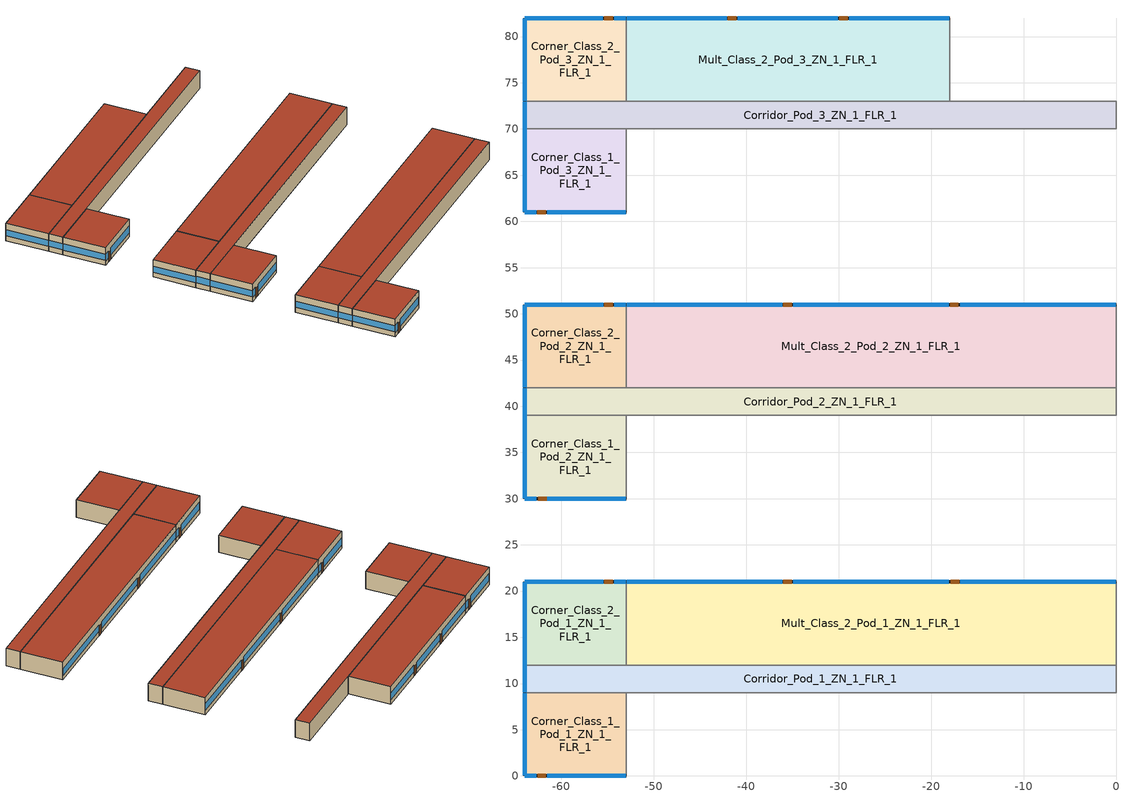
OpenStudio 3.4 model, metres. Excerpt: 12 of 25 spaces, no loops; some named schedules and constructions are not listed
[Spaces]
Corridor_Pod_2_ZN_1_FLR_1
 floor ground (Foundation F 126 Perim 30 Area 1920): 0,42 0,39 -64,39 -64,42 z0
 wall outside: -64,42 -64,39 z0:4
 wall to Corner_Class_2_Pod_2_ZN_1_FLR_1: -53,42 -64,42 z0:4
 wall to Main_Corridor_ZN_1_FLR_1: 0,39 0,42 z0:4
 wall to Mult_Class_1_Pod_2_ZN_1_FLR_1: -53,39 0,39 z0:4
 wall to Corner_Class_1_Pod_2_ZN_1_FLR_1: -64,39 -53,39 z0:4
 wall to Mult_Class_2_Pod_2_ZN_1_FLR_1: 0,42 -53,42 z0:4
 window: -64,41.95 -64,39.05 z1.1:2.55
 roof outside: 0,39 0,42 -64,42 -64,39 z4
Corner_Class_2_Pod_2_ZN_1_FLR_1
 floor ground (Foundation F 126 Perim 200 Area 990): -53,51 -53,42 -64,42 -64,51 z0
 wall outside: -53,51 -64,51 -64,42 z0:4
 wall to Mult_Class_2_Pod_2_ZN_1_FLR_1: -53,42 -53,51 z0:4
 window: -53.05,51 -54.27,51 / -55.49,51 -63.95,51 z0.92:2.51; -64,50.95 -64,42.05 z1.1:2.52
 door: -54.45,51 -55.36,51 z0:2.13
 roof outside: -53,42 -53,51 -64,51 -64,42 z4
Corridor_Pod_3_ZN_1_FLR_1
 floor ground (Foundation F 126 Perim 30 Area 1920): 0,73 0,70 -64,70 -64,73 z0
 wall outside: -64,73 -64,70 z0:4
 wall to Mult_Class_2_Pod_3_ZN_1_FLR_1: -18,73 -53,73 z0:4
 wall to Corner_Class_2_Pod_3_ZN_1_FLR_1: -53,73 -64,73 z0:4
 wall to Computer_Class_ZN_1_FLR_1: 0,73 -18,73 z0:4
 wall to Library_Media_Center_ZN_1_FLR_1: 0,70 0,73 z0:4
 wall to Mult_Class_1_Pod_3_ZN_1_FLR_1: -53,70 0,70 z0:4
 wall to Corner_Class_1_Pod_3_ZN_1_FLR_1: -64,70 -53,70 z0:4
 window: -64,72.95 -64,70.05 z1.1:2.55
 roof outside: 0,70 0,73 -64,73 -64,70 z4
Corner_Class_2_Pod_3_ZN_1_FLR_1
 floor ground (Foundation F 126 Perim 200 Area 990): -53,82 -53,73 -64,73 -64,82 z0
 wall outside: -53,82 -64,82 -64,73 z0:4
 wall to Mult_Class_2_Pod_3_ZN_1_FLR_1: -53,73 -53,82 z0:4
 window: -64,81.95 -64,73.05 z1.1:2.52; -53.05,82 -54.27,82 / -55.52,82 -63.95,82 z0.92:2.51
 door: -54.44,82 -55.36,82 z0:2.13
 roof outside: -53,73 -53,82 -64,82 -64,73 z4
Corner_Class_2_Pod_1_ZN_1_FLR_1
 floor ground (Foundation F 126 Perim 200 Area 990): -53,21 -53,12 -64,12 -64,21 z0
 wall outside: -53,21 -64,21 -64,12 z0:4
 wall to Mult_Class_2_Pod_1_ZN_1_FLR_1: -53,12 -53,21 z0:4
 wall to Corridor_Pod_1_ZN_1_FLR_1: -64,12 -53,12 z0:4
 window: -53.05,21 -54.27,21 / -55.49,21 -63.95,21 z0.92:2.51; -64,20.95 -64,12.05 z1.1:2.52
 door: -54.43,21 -55.34,21 z0:2.13
 roof outside: -53,12 -53,21 -64,21 -64,12 z4
Corridor_Pod_1_ZN_1_FLR_1
 floor ground (Foundation F 126 Perim 30 Area 1920): 0,12 0,9 -64,9 -64,12 z0
 wall outside: -64,12 -64,9 z0:4
 wall to Mult_Class_1_Pod_1_ZN_1_FLR_1: -53,9 0,9 z0:4
 wall to Corner_Class_1_Pod_1_ZN_1_FLR_1: -64,9 -53,9 z0:4
 wall to Main_Corridor_ZN_1_FLR_1: 0,9 0,12 z0:4
 wall to Mult_Class_2_Pod_1_ZN_1_FLR_1: 0,12 -53,12 z0:4
 window: -64,11.95 -64,9.05 z1.1:2.55
 roof outside: 0,9 0,12 -64,12 -64,9 z4
Mult_Class_2_Pod_2_ZN_1_FLR_1
 floor ground (Foundation F 126 Perim 530 Area 4770): 0,51 0,42 -53,42 -53,51 z0
 wall outside: 0,51 -53,51 z0:4
 wall to Main_Corridor_ZN_1_FLR_1: 0,42 0,51 z0:4
 window: -0.05,51 -16.87,51 / -18.09,51 -34.91,51 / -36.13,51 -52.95,51 z1.03:2.5
 door: -17.05,51 -17.96,51 / -35.11,51 -36.02,51 z0:2.13
 roof outside: 0,42 0,51 -53,51 -53,42 z4
Corner_Class_1_Pod_3_ZN_1_FLR_1
 floor ground (Foundation F 126 Perim 200 Area 990): -53,70 -53,61 -64,61 -64,70 z0
 wall outside: -64,70 -64,61 -53,61 z0:4
 wall to Mult_Class_1_Pod_3_ZN_1_FLR_1: -53,61 -53,70 z0:4
 window: -64,69.95 -64,61.05 z1.1:2.52; -63.95,61 -62.73,61 / -61.51,61 -53.05,61 z0.92:2.51
 door: -62.62,61 -61.7,61 z0:2.13
 roof outside: -53,61 -53,70 -64,70 -64,61 z4
Mult_Class_2_Pod_1_ZN_1_FLR_1
 floor ground (Foundation F 126 Perim 530 Area 4770): 0,21 0,12 -53,12 -53,21 z0
 wall outside: 0,21 -53,21 z0:4
 wall to Main_Corridor_ZN_1_FLR_1: 0,12 0,21 z0:4
 window: -0.05,21 -16.87,21 / -18.09,21 -34.91,21 / -36.13,21 -52.95,21 z1.03:2.5
 door: -16.98,21 -17.89,21 / -35.09,21 -36.01,21 z0:2.13
 roof outside: 0,12 0,21 -53,21 -53,12 z4
Mult_Class_2_Pod_3_ZN_1_FLR_1
 floor ground (Foundation F 126 Perim 350 Area 3150): -18,82 -18,73 -53,73 -53,82 z0
 wall outside: -18,82 -53,82 z0:4
 wall to Computer_Class_ZN_1_FLR_1: -18,73 -18,82 z0:4
 window: -18.05,82 -28.87,82 / -30.09,82 -40.91,82 / -42.13,82 -52.95,82 z0.99:2.5
 door: -29,82 -29.92,82 / -41.09,82 -42.01,82 z0:2.13
 roof outside: -18,73 -18,82 -53,82 -53,73 z4
Corner_Class_1_Pod_2_ZN_1_FLR_1
 floor ground (Foundation F 126 Perim 200 Area 990): -53,39 -53,30 -64,30 -64,39 z0
 wall outside: -64,39 -64,30 -53,30 z0:4
 wall to Mult_Class_1_Pod_2_ZN_1_FLR_1: -53,30 -53,39 z0:4
 window: -64,38.95 -64,30.05 z1.1:2.52; -63.95,30 -62.73,30 / -61.51,30 -53.05,30 z0.92:2.51
 door: -62.53,30 -61.62,30 z0:2.13
 roof outside: -53,30 -53,39 -64,39 -64,30 z4
Corner_Class_1_Pod_1_ZN_1_FLR_1
 floor ground (Foundation F 126 Perim 200 Area 990): -53,9 -53,0 -64,0 -64,9 z0
 wall outside: -64,9 -64,0 -53,0 z0:4
 wall to Mult_Class_1_Pod_1_ZN_1_FLR_1: -53,0 -53,9 z0:4
 window: -63.95,0 -62.73,0 / -61.51,0 -53.05,0 z0.92:2.51; -64,8.95 -64,0.05 z1.1:2.52
 door: -62.59,0 -61.68,0 z0:2.13
 roof outside: -53,0 -53,9 -64,9 -64,0 z4
[SpaceType] Standards Building Type=PrimarySchool
Name | Default Schedule Set | Design Specification Outdoor Air Object | Standards Space Type
PrimarySchool Office | PrimarySchool Office Schedule Set | PrimarySchool Office Ventilation | Office
PrimarySchool Lobby | PrimarySchool Lobby Schedule Set | PrimarySchool Lobby Ventilation | Lobby
PrimarySchool Gym | PrimarySchool Gym Schedule Set | PrimarySchool Gym Ventilation | Gym
PrimarySchool Mechanical | PrimarySchool Mechanical Schedule Set | PrimarySchool Mechanical Ventilation | Mechanical
PrimarySchool Cafeteria | PrimarySchool Cafeteria Schedule Set | PrimarySchool Cafeteria Ventilation | Cafeteria
PrimarySchool Kitchen | PrimarySchool Kitchen Schedule Set | PrimarySchool Kitchen Ventilation | Kitchen
PrimarySchool Restroom | PrimarySchool Restroom Schedule Set | PrimarySchool Restroom Ventilation | Restroom
PrimarySchool Corridor | PrimarySchool Corridor Schedule Set | PrimarySchool Corridor Ventilation | Corridor
PrimarySchool Classroom | PrimarySchool Classroom Schedule Set | PrimarySchool Classroom Ventilation | Classroom
PrimarySchool ComputerRoom | PrimarySchool ComputerRoom Schedule Set | PrimarySchool ComputerRoom Ventilation | ComputerRoom
PrimarySchool Library | PrimarySchool Library Schedule Set | PrimarySchool Library Ventilation | Library
[People] Work Efficiency Schedule=Work Efficiency Schedule; Clothing Insulation Schedule=Clothing Schedule; Air Velocity Schedule=Air Velocity Schedule; Multiplier=1
Name | People Definition | Space or SpaceType
PrimarySchool Cafeteria People | PrimarySchool Cafeteria People Definition | PrimarySchool Cafeteria
PrimarySchool Classroom People | PrimarySchool Classroom People Definition | PrimarySchool Classroom
PrimarySchool ComputerRoom People | PrimarySchool ComputerRoom People Definition | PrimarySchool ComputerRoom
PrimarySchool Gym People | PrimarySchool Gym People Definition | PrimarySchool Gym
PrimarySchool Kitchen People | PrimarySchool Kitchen People Definition | PrimarySchool Kitchen
PrimarySchool Library People | PrimarySchool Library People Definition | PrimarySchool Library
PrimarySchool Office People | PrimarySchool Office People Definition | PrimarySchool Office
[Lights:Definition] Design Level Calculation Method=Watts/Area; Fraction Radiant=0.37; Fraction Visible=0.2; Return Air Fraction=0
Name | Watts per Space Floor Area {W/m2}
PrimarySchool Cafeteria Lights Definition | 6.78126
PrimarySchool Classroom Lights Definition; PrimarySchool ComputerRoom Lights Definition | 9.9028
PrimarySchool Corridor Lights Definition | 7.10418
PrimarySchool Gym Lights Definition | 5.38196
PrimarySchool Kitchen Lights Definition | 11.4097
PrimarySchool Library Lights Definition | 8.39585
PrimarySchool Lobby Lights Definition | 10.7639
PrimarySchool Mechanical Lights Definition | 4.62848
PrimarySchool Office Lights Definition | 10.0104
PrimarySchool Restroom Lights Definition | 9.14932
[Lights] Fraction Replaceable=1
Name | Lights Definition | Space or SpaceType
PrimarySchool Cafeteria Lights | PrimarySchool Cafeteria Lights Definition | PrimarySchool Cafeteria
PrimarySchool Classroom Lights | PrimarySchool Classroom Lights Definition | PrimarySchool Classroom
PrimarySchool ComputerRoom Lights | PrimarySchool ComputerRoom Lights Definition | PrimarySchool ComputerRoom
PrimarySchool Corridor Lights | PrimarySchool Corridor Lights Definition | PrimarySchool Corridor
PrimarySchool Gym Lights | PrimarySchool Gym Lights Definition | PrimarySchool Gym
PrimarySchool Kitchen Lights | PrimarySchool Kitchen Lights Definition | PrimarySchool Kitchen
PrimarySchool Library Lights | PrimarySchool Library Lights Definition | PrimarySchool Library
PrimarySchool Lobby Lights | PrimarySchool Lobby Lights Definition | PrimarySchool Lobby
PrimarySchool Mechanical Lights | PrimarySchool Mechanical Lights Definition | PrimarySchool Mechanical
PrimarySchool Office Lights | PrimarySchool Office Lights Definition | PrimarySchool Office
PrimarySchool Restroom Lights | PrimarySchool Restroom Lights Definition | PrimarySchool Restroom
[ElectricEquipment]
Name | Electric Equipment Definition | Space or SpaceType | Schedule
PrimarySchool Cafeteria Elec Equip | PrimarySchool Cafeteria Elec Equip Definition | PrimarySchool Cafeteria
PrimarySchool Classroom Elec Equip | PrimarySchool Classroom Elec Equip Definition | PrimarySchool Classroom
PrimarySchool ComputerRoom Elec Equip | PrimarySchool ComputerRoom Elec Equip Definition | PrimarySchool ComputerRoom
PrimarySchool Corridor Elec Equip | PrimarySchool Corridor Elec Equip Definition | PrimarySchool Corridor
PrimarySchool Gym Elec Equip | PrimarySchool Gym Elec Equip Definition | PrimarySchool Gym
PrimarySchool Kitchen Elec Equip | PrimarySchool Kitchen Elec Equip Definition | PrimarySchool Kitchen
PrimarySchool Library Elec Equip | PrimarySchool Library Elec Equip Definition | PrimarySchool Library
PrimarySchool Lobby Elec Equip | PrimarySchool Lobby Elec Equip Definition | PrimarySchool Lobby
PrimarySchool Mechanical Elec Equip | PrimarySchool Mechanical Elec Equip Definition | PrimarySchool Mechanical
PrimarySchool Office Elec Equip | PrimarySchool Office Elec Equip Definition | PrimarySchool Office
PrimarySchool Restroom Elec Equip | PrimarySchool Restroom Elec Equip Definition | PrimarySchool Restroom
Kitchen_Reach-in-Freezer | Kitchen Electric Equipment Definition1 | PrimarySchool Kitchen | SchoolPrimary ALWAYS_ON
Kitchen_Reach-in-Refrigerator | Kitchen Electric Equipment Definition2 | PrimarySchool Kitchen | SchoolPrimary ALWAYS_ON
[DesignSpecification:OutdoorAir] Outdoor Air Method=Sum
Name | Outdoor Air Flow per Person {m3/s-person} | Outdoor Air Flow per Floor Area {m3/s-m2} | Outdoor Air Flow Rate Fraction Schedule
PrimarySchool Cafeteria Ventilation; PrimarySchool Kitchen Ventilation | 0.00353961 | 0.0009144
PrimarySchool Classroom Ventilation; PrimarySchool ComputerRoom Ventilation; PrimarySchool Library Ventilation | 0.00471947 | 0.0006096
PrimarySchool Corridor Ventilation; PrimarySchool Lobby Ventilation |  | 0.0003048
PrimarySchool Gym Ventilation |  | 0.001524
PrimarySchool Mechanical Ventilation |  | 0.0006096
PrimarySchool Office Ventilation | 0.00235974 | 0.0003048
PrimarySchool Restroom Ventilation | 0 | 0 | DesignDaysOnly
[DefaultScheduleSet] People Activity Level Schedule=SchoolPrimary ACTIVITY_SCH; Infiltration Schedule=SchoolPrimary INFIL_SCH_PNNL
Name | Number of People Schedule | Lighting Schedule | Electric Equipment Schedule | Gas Equipment Schedule
PrimarySchool Cafeteria Schedule Set | SchoolPrimary BLDG_OCC_SCH_Cafeteria | SchoolPrimary BLDG_LIGHT_SCH_2013 | SchoolPrimary KITCHEN_ELEC_EQUIP_SCH
PrimarySchool Classroom Schedule Set | SchoolPrimary BLDG_OCC_SCH | SchoolPrimary BLDG_LIGHT_CLASSROOM_SCH_2013 | SchoolPrimary BLDG_EQUIP_SCH_2013
PrimarySchool ComputerRoom Schedule Set | SchoolPrimary BLDG_OCC_SCH_Extend | SchoolPrimary BLDG_LIGHT_CLASSROOM_SCH_2013 | SchoolPrimary BLDG_EQUIP_SCH_2013
PrimarySchool Corridor Schedule Set | SchoolPrimary BLDG_OCC_SCH | SchoolPrimary BLDG_LIGHT_CORRIDOR_SCH_2013 | SchoolPrimary BLDG_EQUIP_SCH_2013
PrimarySchool Gym Schedule Set | SchoolPrimary BLDG_OCC_SCH_Gym | SchoolPrimary BLDG_LIGHT_GYM_SCH_2013 | SchoolPrimary BLDG_EQUIP_SCH_2013
PrimarySchool Kitchen Schedule Set | SchoolPrimary BLDG_OCC_SCH | SchoolPrimary BLDG_LIGHT_SCH_2013 | SchoolPrimary KITCHEN_ELEC_EQUIP_SCH | SchoolPrimary KITCHEN_GAS_EQUIP_SCH
PrimarySchool Library Schedule Set | SchoolPrimary BLDG_OCC_SCH | SchoolPrimary BLDG_LIGHT_LIBRARY_SCH_2013 | SchoolPrimary BLDG_EQUIP_SCH_2013
PrimarySchool Lobby Schedule Set | SchoolPrimary BLDG_OCC_SCH | SchoolPrimary BLDG_LIGHT_LOBBYFLR1_SCH_2013 | SchoolPrimary BLDG_EQUIP_SCH_2013
PrimarySchool Mechanical Schedule Set | SchoolPrimary BLDG_OCC_SCH | SchoolPrimary BLDG_LIGHT_SCH_2013 | SchoolPrimary BLDG_EQUIP_SCH_2013
PrimarySchool Office Schedule Set | SchoolPrimary BLDG_OCC_SCH_Offices | SchoolPrimary BLDG_LIGHT_SCH_2013 | SchoolPrimary BLDG_EQUIP_SCH_2013
PrimarySchool Restroom Schedule Set | SchoolPrimary BLDG_OCC_SCH | SchoolPrimary BLDG_LIGHT_BATH_SCH_2013 | SchoolPrimary BLDG_EQUIP_SCH_2013
[GasEquipment]
PrimarySchool Kitchen Gas Equip: Gas Equipment Definition=PrimarySchool Kitchen Gas Equip Definition; Space or SpaceType=PrimarySchool Kitchen
[EnergyManagementSystem:ProgramCallingManager]
Init_corner_class_2_pod_2_zn_1_flr_1_zn_Cooling_Temperature_Setpoint: BeginNewEnvironment; Init_corner_class_2_pod_2_zn_1_flr_1_zn_Cooling_Temperature_Setpoint
Test_Mgr 41: BeginTimestepBeforePredictor; Override_corner_class_2_pod_2_zn_1_flr_1_zn_Cooling_Temperature_Setpoint
Init_corner_class_2_pod_3_zn_1_flr_1_zn_Cooling_Temperature_Setpoint: BeginNewEnvironment; Init_corner_class_2_pod_3_zn_1_flr_1_zn_Cooling_Temperature_Setpoint
Test_Mgr 42: BeginTimestepBeforePredictor; Override_corner_class_2_pod_3_zn_1_flr_1_zn_Cooling_Temperature_Setpoint
Init_corridor_pod_1_zn_1_flr_1_zn_Cooling_Temperature_Setpoint: BeginNewEnvironment; Init_corridor_pod_1_zn_1_flr_1_zn_Cooling_Temperature_Setpoint
Test_Mgr 43: BeginTimestepBeforePredictor; Override_corridor_pod_1_zn_1_flr_1_zn_Cooling_Temperature_Setpoint
Init_corridor_pod_2_zn_1_flr_1_zn_Cooling_Temperature_Setpoint: BeginNewEnvironment; Init_corridor_pod_2_zn_1_flr_1_zn_Cooling_Temperature_Setpoint
Test_Mgr 44: BeginTimestepBeforePredictor; Override_corridor_pod_2_zn_1_flr_1_zn_Cooling_Temperature_Setpoint
Init_corridor_pod_3_zn_1_flr_1_zn_Cooling_Temperature_Setpoint: BeginNewEnvironment; Init_corridor_pod_3_zn_1_flr_1_zn_Cooling_Temperature_Setpoint
Test_Mgr 45: BeginTimestepBeforePredictor; Override_corridor_pod_3_zn_1_flr_1_zn_Cooling_Temperature_Setpoint
Init_gym_zn_1_flr_1_zn_Cooling_Temperature_Setpoint: BeginNewEnvironment; Init_gym_zn_1_flr_1_zn_Cooling_Temperature_Setpoint
Test_Mgr 46: BeginTimestepBeforePredictor; Override_gym_zn_1_flr_1_zn_Cooling_Temperature_Setpoint
Init_kitchen_zn_1_flr_1_zn_Cooling_Temperature_Setpoint: BeginNewEnvironment; Init_kitchen_zn_1_flr_1_zn_Cooling_Temperature_Setpoint
Test_Mgr 47: BeginTimestepBeforePredictor; Override_kitchen_zn_1_flr_1_zn_Cooling_Temperature_Setpoint
Init_library_media_center_zn_1_flr_1_zn_Cooling_Temperature_Setpoint: BeginNewEnvironment; Init_library_media_center_zn_1_flr_1_zn_Cooling_Temperature_Setpoint
Test_Mgr 48: BeginTimestepBeforePredictor; Override_library_media_center_zn_1_flr_1_zn_Cooling_Temperature_Setpoint
Init_lobby_zn_1_flr_1_zn_Cooling_Temperature_Setpoint: BeginNewEnvironment; Init_lobby_zn_1_flr_1_zn_Cooling_Temperature_Setpoint
Test_Mgr 49: BeginTimestepBeforePredictor; Override_lobby_zn_1_flr_1_zn_Cooling_Temperature_Setpoint
Init_main_corridor_zn_1_flr_1_zn_Cooling_Temperature_Setpoint: BeginNewEnvironment; Init_main_corridor_zn_1_flr_1_zn_Cooling_Temperature_Setpoint
Test_Mgr 50: BeginTimestepBeforePredictor; Override_main_corridor_zn_1_flr_1_zn_Cooling_Temperature_Setpoint
Init_mech_zn_1_flr_1_zn_Cooling_Temperature_Setpoint: BeginNewEnvironment; Init_mech_zn_1_flr_1_zn_Cooling_Temperature_Setpoint
Test_Mgr 51: BeginTimestepBeforePredictor; Override_mech_zn_1_flr_1_zn_Cooling_Temperature_Setpoint
Init_mult_class_1_pod_1_zn_1_flr_1_zn_Cooling_Temperature_Setpoint: BeginNewEnvironment; Init_mult_class_1_pod_1_zn_1_flr_1_zn_Cooling_Temperature_Setpoint
Test_Mgr 52: BeginTimestepBeforePredictor; Override_mult_class_1_pod_1_zn_1_flr_1_zn_Cooling_Temperature_Setpoint
Init_mult_class_1_pod_2_zn_1_flr_1_zn_Cooling_Temperature_Setpoint: BeginNewEnvironment; Init_mult_class_1_pod_2_zn_1_flr_1_zn_Cooling_Temperature_Setpoint
Test_Mgr 53: BeginTimestepBeforePredictor; Override_mult_class_1_pod_2_zn_1_flr_1_zn_Cooling_Temperature_Setpoint
Init_mult_class_1_pod_3_zn_1_flr_1_zn_Cooling_Temperature_Setpoint: BeginNewEnvironment; Init_mult_class_1_pod_3_zn_1_flr_1_zn_Cooling_Temperature_Setpoint
Test_Mgr 54: BeginTimestepBeforePredictor; Override_mult_class_1_pod_3_zn_1_flr_1_zn_Cooling_Temperature_Setpoint
Init_mult_class_2_pod_1_zn_1_flr_1_zn_Cooling_Temperature_Setpoint: BeginNewEnvironment; Init_mult_class_2_pod_1_zn_1_flr_1_zn_Cooling_Temperature_Setpoint
Test_Mgr 55: BeginTimestepBeforePredictor; Override_mult_class_2_pod_1_zn_1_flr_1_zn_Cooling_Temperature_Setpoint
Init_mult_class_2_pod_2_zn_1_flr_1_zn_Cooling_Temperature_Setpoint: BeginNewEnvironment; Init_mult_class_2_pod_2_zn_1_flr_1_zn_Cooling_Temperature_Setpoint
Test_Mgr 56: BeginTimestepBeforePredictor; Override_mult_class_2_pod_2_zn_1_flr_1_zn_Cooling_Temperature_Setpoint
Init_mult_class_2_pod_3_zn_1_flr_1_zn_Cooling_Temperature_Setpoint: BeginNewEnvironment; Init_mult_class_2_pod_3_zn_1_flr_1_zn_Cooling_Temperature_Setpoint
Test_Mgr 57: BeginTimestepBeforePredictor; Override_mult_class_2_pod_3_zn_1_flr_1_zn_Cooling_Temperature_Setpoint
Init_offices_zn_1_flr_1_zn_Cooling_Temperature_Setpoint: BeginNewEnvironment; Init_offices_zn_1_flr_1_zn_Cooling_Temperature_Setpoint
Test_Mgr 58: BeginTimestepBeforePredictor; Override_offices_zn_1_flr_1_zn_Cooling_Temperature_Setpoint
[EnergyManagementSystem:OutputVariable]
Name | EMS Variable | Type of Data in Variable | Update Frequency | Units
Wired_LTG | Wired_LTG | Summed | ZoneTimeStep | J
cafeteria_zn_1_flr_1_zn_psz_ac_2_7_supply_outlet_node_Temperature_Setpoint_EMS_Value | cafeteria_zn_1_flr_1_zn_psz_ac_2_7_supply_outlet_node_Temperature_Setpoint | Averaged | SystemTimestep
cafeteria_zn_1_flr_1_zn_psz_ac_2_7_supply_outlet_node_Temperature_Setpoint_Enable_EMS_Value | cafeteria_zn_1_flr_1_zn_psz_ac_2_7_supply_outlet_node_Temperature_Setpoint_Enable | Averaged | SystemTimestep
gym_zn_1_flr_1_zn_psz_ac_2_5_supply_outlet_node_Temperature_Setpoint_EMS_Value | gym_zn_1_flr_1_zn_psz_ac_2_5_supply_outlet_node_Temperature_Setpoint | Averaged | SystemTimestep
gym_zn_1_flr_1_zn_psz_ac_2_5_supply_outlet_node_Temperature_Setpoint_Enable_EMS_Value | gym_zn_1_flr_1_zn_psz_ac_2_5_supply_outlet_node_Temperature_Setpoint_Enable | Averaged | SystemTimestep
kitchen_zn_1_flr_1_zn_psz_ac_1_6_supply_outlet_node_Temperature_Setpoint_EMS_Value | kitchen_zn_1_flr_1_zn_psz_ac_1_6_supply_outlet_node_Temperature_Setpoint | Averaged | SystemTimestep
kitchen_zn_1_flr_1_zn_psz_ac_1_6_supply_outlet_node_Temperature_Setpoint_Enable_EMS_Value | kitchen_zn_1_flr_1_zn_psz_ac_1_6_supply_outlet_node_Temperature_Setpoint_Enable | Averaged | SystemTimestep
cafeteria_zn_1_flr_1_zn_psz_ac_2_7_supply_outlet_node_Humidity_Setpoint_EMS_Value | cafeteria_zn_1_flr_1_zn_psz_ac_2_7_supply_outlet_node_Humidity_Setpoint | Averaged | SystemTimestep
cafeteria_zn_1_flr_1_zn_psz_ac_2_7_supply_outlet_node_Humidity_Setpoint_Enable_EMS_Value | cafeteria_zn_1_flr_1_zn_psz_ac_2_7_supply_outlet_node_Humidity_Setpoint_Enable | Averaged | SystemTimestep
gym_zn_1_flr_1_zn_psz_ac_2_5_supply_outlet_node_Humidity_Setpoint_EMS_Value | gym_zn_1_flr_1_zn_psz_ac_2_5_supply_outlet_node_Humidity_Setpoint | Averaged | SystemTimestep
gym_zn_1_flr_1_zn_psz_ac_2_5_supply_outlet_node_Humidity_Setpoint_Enable_EMS_Value | gym_zn_1_flr_1_zn_psz_ac_2_5_supply_outlet_node_Humidity_Setpoint_Enable | Averaged | SystemTimestep
kitchen_zn_1_flr_1_zn_psz_ac_1_6_supply_outlet_node_Humidity_Setpoint_EMS_Value | kitchen_zn_1_flr_1_zn_psz_ac_1_6_supply_outlet_node_Humidity_Setpoint | Averaged | SystemTimestep
kitchen_zn_1_flr_1_zn_psz_ac_1_6_supply_outlet_node_Humidity_Setpoint_Enable_EMS_Value | kitchen_zn_1_flr_1_zn_psz_ac_1_6_supply_outlet_node_Humidity_Setpoint_Enable | Averaged | SystemTimestep
cafeteria_zn_1_flr_1_zn_psz_ac_2_7_supply_outlet_node_Air_Flow_Setpoint_EMS_Value | cafeteria_zn_1_flr_1_zn_psz_ac_2_7_supply_outlet_node_Air_Flow_Setpoint | Averaged | SystemTimestep
cafeteria_zn_1_flr_1_zn_psz_ac_2_7_supply_outlet_node_Air_Flow_Setpoint_Enable_EMS_Value | cafeteria_zn_1_flr_1_zn_psz_ac_2_7_supply_outlet_node_Air_Flow_Setpoint_Enable | Averaged | SystemTimestep
gym_zn_1_flr_1_zn_psz_ac_2_5_supply_outlet_node_Air_Flow_Setpoint_EMS_Value | gym_zn_1_flr_1_zn_psz_ac_2_5_supply_outlet_node_Air_Flow_Setpoint | Averaged | SystemTimestep
gym_zn_1_flr_1_zn_psz_ac_2_5_supply_outlet_node_Air_Flow_Setpoint_Enable_EMS_Value | gym_zn_1_flr_1_zn_psz_ac_2_5_supply_outlet_node_Air_Flow_Setpoint_Enable | Averaged | SystemTimestep
kitchen_zn_1_flr_1_zn_psz_ac_1_6_supply_outlet_node_Air_Flow_Setpoint_EMS_Value | kitchen_zn_1_flr_1_zn_psz_ac_1_6_supply_outlet_node_Air_Flow_Setpoint | Averaged | SystemTimestep
kitchen_zn_1_flr_1_zn_psz_ac_1_6_supply_outlet_node_Air_Flow_Setpoint_Enable_EMS_Value | kitchen_zn_1_flr_1_zn_psz_ac_1_6_supply_outlet_node_Air_Flow_Setpoint_Enable | Averaged | SystemTimestep
bath_zn_1_flr_1_zn_Heating_Temperature_Setpoint_EMS_Value | bath_zn_1_flr_1_zn_Heating_Temperature_Setpoint | Averaged | SystemTimestep
bath_zn_1_flr_1_zn_Heating_Temperature_Setpoint_Enable_EMS_Value | bath_zn_1_flr_1_zn_Heating_Temperature_Setpoint_Enable | Averaged | SystemTimestep
cafeteria_zn_1_flr_1_zn_Heating_Temperature_Setpoint_EMS_Value | cafeteria_zn_1_flr_1_zn_Heating_Temperature_Setpoint | Averaged | SystemTimestep
cafeteria_zn_1_flr_1_zn_Heating_Temperature_Setpoint_Enable_EMS_Value | cafeteria_zn_1_flr_1_zn_Heating_Temperature_Setpoint_Enable | Averaged | SystemTimestep
computer_class_zn_1_flr_1_zn_Heating_Temperature_Setpoint_EMS_Value | computer_class_zn_1_flr_1_zn_Heating_Temperature_Setpoint | Averaged | SystemTimestep
computer_class_zn_1_flr_1_zn_Heating_Temperature_Setpoint_Enable_EMS_Value | computer_class_zn_1_flr_1_zn_Heating_Temperature_Setpoint_Enable | Averaged | SystemTimestep
corner_class_1_pod_1_zn_1_flr_1_zn_Heating_Temperature_Setpoint_EMS_Value | corner_class_1_pod_1_zn_1_flr_1_zn_Heating_Temperature_Setpoint | Averaged | SystemTimestep
corner_class_1_pod_1_zn_1_flr_1_zn_Heating_Temperature_Setpoint_Enable_EMS_Value | corner_class_1_pod_1_zn_1_flr_1_zn_Heating_Temperature_Setpoint_Enable | Averaged | SystemTimestep
corner_class_1_pod_2_zn_1_flr_1_zn_Heating_Temperature_Setpoint_EMS_Value | corner_class_1_pod_2_zn_1_flr_1_zn_Heating_Temperature_Setpoint | Averaged | SystemTimestep
corner_class_1_pod_2_zn_1_flr_1_zn_Heating_Temperature_Setpoint_Enable_EMS_Value | corner_class_1_pod_2_zn_1_flr_1_zn_Heating_Temperature_Setpoint_Enable | Averaged | SystemTimestep
corner_class_1_pod_3_zn_1_flr_1_zn_Heating_Temperature_Setpoint_EMS_Value | corner_class_1_pod_3_zn_1_flr_1_zn_Heating_Temperature_Setpoint | Averaged | SystemTimestep
corner_class_1_pod_3_zn_1_flr_1_zn_Heating_Temperature_Setpoint_Enable_EMS_Value | corner_class_1_pod_3_zn_1_flr_1_zn_Heating_Temperature_Setpoint_Enable | Averaged | SystemTimestep
corner_class_2_pod_1_zn_1_flr_1_zn_Heating_Temperature_Setpoint_EMS_Value | corner_class_2_pod_1_zn_1_flr_1_zn_Heating_Temperature_Setpoint | Averaged | SystemTimestep
corner_class_2_pod_1_zn_1_flr_1_zn_Heating_Temperature_Setpoint_Enable_EMS_Value | corner_class_2_pod_1_zn_1_flr_1_zn_Heating_Temperature_Setpoint_Enable | Averaged | SystemTimestep
corner_class_2_pod_2_zn_1_flr_1_zn_Heating_Temperature_Setpoint_EMS_Value | corner_class_2_pod_2_zn_1_flr_1_zn_Heating_Temperature_Setpoint | Averaged | SystemTimestep
corner_class_2_pod_2_zn_1_flr_1_zn_Heating_Temperature_Setpoint_Enable_EMS_Value | corner_class_2_pod_2_zn_1_flr_1_zn_Heating_Temperature_Setpoint_Enable | Averaged | SystemTimestep
corner_class_2_pod_3_zn_1_flr_1_zn_Heating_Temperature_Setpoint_EMS_Value | corner_class_2_pod_3_zn_1_flr_1_zn_Heating_Temperature_Setpoint | Averaged | SystemTimestep
corner_class_2_pod_3_zn_1_flr_1_zn_Heating_Temperature_Setpoint_Enable_EMS_Value | corner_class_2_pod_3_zn_1_flr_1_zn_Heating_Temperature_Setpoint_Enable | Averaged | SystemTimestep
corridor_pod_1_zn_1_flr_1_zn_Heating_Temperature_Setpoint_EMS_Value | corridor_pod_1_zn_1_flr_1_zn_Heating_Temperature_Setpoint | Averaged | SystemTimestep
corridor_pod_1_zn_1_flr_1_zn_Heating_Temperature_Setpoint_Enable_EMS_Value | corridor_pod_1_zn_1_flr_1_zn_Heating_Temperature_Setpoint_Enable | Averaged | SystemTimestep
corridor_pod_2_zn_1_flr_1_zn_Heating_Temperature_Setpoint_EMS_Value | corridor_pod_2_zn_1_flr_1_zn_Heating_Temperature_Setpoint | Averaged | SystemTimestep
corridor_pod_2_zn_1_flr_1_zn_Heating_Temperature_Setpoint_Enable_EMS_Value | corridor_pod_2_zn_1_flr_1_zn_Heating_Temperature_Setpoint_Enable | Averaged | SystemTimestep
corridor_pod_3_zn_1_flr_1_zn_Heating_Temperature_Setpoint_EMS_Value | corridor_pod_3_zn_1_flr_1_zn_Heating_Temperature_Setpoint | Averaged | SystemTimestep
corridor_pod_3_zn_1_flr_1_zn_Heating_Temperature_Setpoint_Enable_EMS_Value | corridor_pod_3_zn_1_flr_1_zn_Heating_Temperature_Setpoint_Enable | Averaged | SystemTimestep
gym_zn_1_flr_1_zn_Heating_Temperature_Setpoint_EMS_Value | gym_zn_1_flr_1_zn_Heating_Temperature_Setpoint | Averaged | SystemTimestep
gym_zn_1_flr_1_zn_Heating_Temperature_Setpoint_Enable_EMS_Value | gym_zn_1_flr_1_zn_Heating_Temperature_Setpoint_Enable | Averaged | SystemTimestep
kitchen_zn_1_flr_1_zn_Heating_Temperature_Setpoint_EMS_Value | kitchen_zn_1_flr_1_zn_Heating_Temperature_Setpoint | Averaged | SystemTimestep
kitchen_zn_1_flr_1_zn_Heating_Temperature_Setpoint_Enable_EMS_Value | kitchen_zn_1_flr_1_zn_Heating_Temperature_Setpoint_Enable | Averaged | SystemTimestep
library_media_center_zn_1_flr_1_zn_Heating_Temperature_Setpoint_EMS_Value | library_media_center_zn_1_flr_1_zn_Heating_Temperature_Setpoint | Averaged | SystemTimestep
library_media_center_zn_1_flr_1_zn_Heating_Temperature_Setpoint_Enable_EMS_Value | library_media_center_zn_1_flr_1_zn_Heating_Temperature_Setpoint_Enable | Averaged | SystemTimestep
lobby_zn_1_flr_1_zn_Heating_Temperature_Setpoint_EMS_Value | lobby_zn_1_flr_1_zn_Heating_Temperature_Setpoint | Averaged | SystemTimestep
lobby_zn_1_flr_1_zn_Heating_Temperature_Setpoint_Enable_EMS_Value | lobby_zn_1_flr_1_zn_Heating_Temperature_Setpoint_Enable | Averaged | SystemTimestep
main_corridor_zn_1_flr_1_zn_Heating_Temperature_Setpoint_EMS_Value | main_corridor_zn_1_flr_1_zn_Heating_Temperature_Setpoint | Averaged | SystemTimestep
main_corridor_zn_1_flr_1_zn_Heating_Temperature_Setpoint_Enable_EMS_Value | main_corridor_zn_1_flr_1_zn_Heating_Temperature_Setpoint_Enable | Averaged | SystemTimestep
mech_zn_1_flr_1_zn_Heating_Temperature_Setpoint_EMS_Value | mech_zn_1_flr_1_zn_Heating_Temperature_Setpoint | Averaged | SystemTimestep
mech_zn_1_flr_1_zn_Heating_Temperature_Setpoint_Enable_EMS_Value | mech_zn_1_flr_1_zn_Heating_Temperature_Setpoint_Enable | Averaged | SystemTimestep
mult_class_1_pod_1_zn_1_flr_1_zn_Heating_Temperature_Setpoint_EMS_Value | mult_class_1_pod_1_zn_1_flr_1_zn_Heating_Temperature_Setpoint | Averaged | SystemTimestep
mult_class_1_pod_1_zn_1_flr_1_zn_Heating_Temperature_Setpoint_Enable_EMS_Value | mult_class_1_pod_1_zn_1_flr_1_zn_Heating_Temperature_Setpoint_Enable | Averaged | SystemTimestep
mult_class_1_pod_2_zn_1_flr_1_zn_Heating_Temperature_Setpoint_EMS_Value | mult_class_1_pod_2_zn_1_flr_1_zn_Heating_Temperature_Setpoint | Averaged | SystemTimestep
mult_class_1_pod_2_zn_1_flr_1_zn_Heating_Temperature_Setpoint_Enable_EMS_Value | mult_class_1_pod_2_zn_1_flr_1_zn_Heating_Temperature_Setpoint_Enable | Averaged | SystemTimestep
mult_class_1_pod_3_zn_1_flr_1_zn_Heating_Temperature_Setpoint_EMS_Value | mult_class_1_pod_3_zn_1_flr_1_zn_Heating_Temperature_Setpoint | Averaged | SystemTimestep
mult_class_1_pod_3_zn_1_flr_1_zn_Heating_Temperature_Setpoint_Enable_EMS_Value | mult_class_1_pod_3_zn_1_flr_1_zn_Heating_Temperature_Setpoint_Enable | Averaged | SystemTimestep
mult_class_2_pod_1_zn_1_flr_1_zn_Heating_Temperature_Setpoint_EMS_Value | mult_class_2_pod_1_zn_1_flr_1_zn_Heating_Temperature_Setpoint | Averaged | SystemTimestep
mult_class_2_pod_1_zn_1_flr_1_zn_Heating_Temperature_Setpoint_Enable_EMS_Value | mult_class_2_pod_1_zn_1_flr_1_zn_Heating_Temperature_Setpoint_Enable | Averaged | SystemTimestep
mult_class_2_pod_2_zn_1_flr_1_zn_Heating_Temperature_Setpoint_EMS_Value | mult_class_2_pod_2_zn_1_flr_1_zn_Heating_Temperature_Setpoint | Averaged | SystemTimestep
mult_class_2_pod_2_zn_1_flr_1_zn_Heating_Temperature_Setpoint_Enable_EMS_Value | mult_class_2_pod_2_zn_1_flr_1_zn_Heating_Temperature_Setpoint_Enable | Averaged | SystemTimestep
mult_class_2_pod_3_zn_1_flr_1_zn_Heating_Temperature_Setpoint_EMS_Value | mult_class_2_pod_3_zn_1_flr_1_zn_Heating_Temperature_Setpoint | Averaged | SystemTimestep
mult_class_2_pod_3_zn_1_flr_1_zn_Heating_Temperature_Setpoint_Enable_EMS_Value | mult_class_2_pod_3_zn_1_flr_1_zn_Heating_Temperature_Setpoint_Enable | Averaged | SystemTimestep
offices_zn_1_flr_1_zn_Heating_Temperature_Setpoint_EMS_Value | offices_zn_1_flr_1_zn_Heating_Temperature_Setpoint | Averaged | SystemTimestep
offices_zn_1_flr_1_zn_Heating_Temperature_Setpoint_Enable_EMS_Value | offices_zn_1_flr_1_zn_Heating_Temperature_Setpoint_Enable | Averaged | SystemTimestep
bath_zn_1_flr_1_zn_Cooling_Temperature_Setpoint_EMS_Value | bath_zn_1_flr_1_zn_Cooling_Temperature_Setpoint | Averaged | SystemTimestep
bath_zn_1_flr_1_zn_Cooling_Temperature_Setpoint_Enable_EMS_Value | bath_zn_1_flr_1_zn_Cooling_Temperature_Setpoint_Enable | Averaged | SystemTimestep
cafeteria_zn_1_flr_1_zn_Cooling_Temperature_Setpoint_EMS_Value | cafeteria_zn_1_flr_1_zn_Cooling_Temperature_Setpoint | Averaged | SystemTimestep
cafeteria_zn_1_flr_1_zn_Cooling_Temperature_Setpoint_Enable_EMS_Value | cafeteria_zn_1_flr_1_zn_Cooling_Temperature_Setpoint_Enable | Averaged | SystemTimestep
computer_class_zn_1_flr_1_zn_Cooling_Temperature_Setpoint_EMS_Value | computer_class_zn_1_flr_1_zn_Cooling_Temperature_Setpoint | Averaged | SystemTimestep
computer_class_zn_1_flr_1_zn_Cooling_Temperature_Setpoint_Enable_EMS_Value | computer_class_zn_1_flr_1_zn_Cooling_Temperature_Setpoint_Enable | Averaged | SystemTimestep
corner_class_1_pod_1_zn_1_flr_1_zn_Cooling_Temperature_Setpoint_EMS_Value | corner_class_1_pod_1_zn_1_flr_1_zn_Cooling_Temperature_Setpoint | Averaged | SystemTimestep
corner_class_1_pod_1_zn_1_flr_1_zn_Cooling_Temperature_Setpoint_Enable_EMS_Value | corner_class_1_pod_1_zn_1_flr_1_zn_Cooling_Temperature_Setpoint_Enable | Averaged | SystemTimestep
corner_class_1_pod_2_zn_1_flr_1_zn_Cooling_Temperature_Setpoint_EMS_Value | corner_class_1_pod_2_zn_1_flr_1_zn_Cooling_Temperature_Setpoint | Averaged | SystemTimestep
corner_class_1_pod_2_zn_1_flr_1_zn_Cooling_Temperature_Setpoint_Enable_EMS_Value | corner_class_1_pod_2_zn_1_flr_1_zn_Cooling_Temperature_Setpoint_Enable | Averaged | SystemTimestep
corner_class_1_pod_3_zn_1_flr_1_zn_Cooling_Temperature_Setpoint_EMS_Value | corner_class_1_pod_3_zn_1_flr_1_zn_Cooling_Temperature_Setpoint | Averaged | SystemTimestep
corner_class_1_pod_3_zn_1_flr_1_zn_Cooling_Temperature_Setpoint_Enable_EMS_Value | corner_class_1_pod_3_zn_1_flr_1_zn_Cooling_Temperature_Setpoint_Enable | Averaged | SystemTimestep
corner_class_2_pod_1_zn_1_flr_1_zn_Cooling_Temperature_Setpoint_EMS_Value | corner_class_2_pod_1_zn_1_flr_1_zn_Cooling_Temperature_Setpoint | Averaged | SystemTimestep
corner_class_2_pod_1_zn_1_flr_1_zn_Cooling_Temperature_Setpoint_Enable_EMS_Value | corner_class_2_pod_1_zn_1_flr_1_zn_Cooling_Temperature_Setpoint_Enable | Averaged | SystemTimestep
corner_class_2_pod_2_zn_1_flr_1_zn_Cooling_Temperature_Setpoint_EMS_Value | corner_class_2_pod_2_zn_1_flr_1_zn_Cooling_Temperature_Setpoint | Averaged | SystemTimestep
corner_class_2_pod_2_zn_1_flr_1_zn_Cooling_Temperature_Setpoint_Enable_EMS_Value | corner_class_2_pod_2_zn_1_flr_1_zn_Cooling_Temperature_Setpoint_Enable | Averaged | SystemTimestep
corner_class_2_pod_3_zn_1_flr_1_zn_Cooling_Temperature_Setpoint_EMS_Value | corner_class_2_pod_3_zn_1_flr_1_zn_Cooling_Temperature_Setpoint | Averaged | SystemTimestep
corner_class_2_pod_3_zn_1_flr_1_zn_Cooling_Temperature_Setpoint_Enable_EMS_Value | corner_class_2_pod_3_zn_1_flr_1_zn_Cooling_Temperature_Setpoint_Enable | Averaged | SystemTimestep
corridor_pod_1_zn_1_flr_1_zn_Cooling_Temperature_Setpoint_EMS_Value | corridor_pod_1_zn_1_flr_1_zn_Cooling_Temperature_Setpoint | Averaged | SystemTimestep
corridor_pod_1_zn_1_flr_1_zn_Cooling_Temperature_Setpoint_Enable_EMS_Value | corridor_pod_1_zn_1_flr_1_zn_Cooling_Temperature_Setpoint_Enable | Averaged | SystemTimestep
corridor_pod_2_zn_1_flr_1_zn_Cooling_Temperature_Setpoint_EMS_Value | corridor_pod_2_zn_1_flr_1_zn_Cooling_Temperature_Setpoint | Averaged | SystemTimestep
corridor_pod_2_zn_1_flr_1_zn_Cooling_Temperature_Setpoint_Enable_EMS_Value | corridor_pod_2_zn_1_flr_1_zn_Cooling_Temperature_Setpoint_Enable | Averaged | SystemTimestep
corridor_pod_3_zn_1_flr_1_zn_Cooling_Temperature_Setpoint_EMS_Value | corridor_pod_3_zn_1_flr_1_zn_Cooling_Temperature_Setpoint | Averaged | SystemTimestep
corridor_pod_3_zn_1_flr_1_zn_Cooling_Temperature_Setpoint_Enable_EMS_Value | corridor_pod_3_zn_1_flr_1_zn_Cooling_Temperature_Setpoint_Enable | Averaged | SystemTimestep
gym_zn_1_flr_1_zn_Cooling_Temperature_Setpoint_EMS_Value | gym_zn_1_flr_1_zn_Cooling_Temperature_Setpoint | Averaged | SystemTimestep
gym_zn_1_flr_1_zn_Cooling_Temperature_Setpoint_Enable_EMS_Value | gym_zn_1_flr_1_zn_Cooling_Temperature_Setpoint_Enable | Averaged | SystemTimestep
kitchen_zn_1_flr_1_zn_Cooling_Temperature_Setpoint_EMS_Value | kitchen_zn_1_flr_1_zn_Cooling_Temperature_Setpoint | Averaged | SystemTimestep
kitchen_zn_1_flr_1_zn_Cooling_Temperature_Setpoint_Enable_EMS_Value | kitchen_zn_1_flr_1_zn_Cooling_Temperature_Setpoint_Enable | Averaged | SystemTimestep
library_media_center_zn_1_flr_1_zn_Cooling_Temperature_Setpoint_EMS_Value | library_media_center_zn_1_flr_1_zn_Cooling_Temperature_Setpoint | Averaged | SystemTimestep
library_media_center_zn_1_flr_1_zn_Cooling_Temperature_Setpoint_Enable_EMS_Value | library_media_center_zn_1_flr_1_zn_Cooling_Temperature_Setpoint_Enable | Averaged | SystemTimestep
lobby_zn_1_flr_1_zn_Cooling_Temperature_Setpoint_EMS_Value | lobby_zn_1_flr_1_zn_Cooling_Temperature_Setpoint | Averaged | SystemTimestep
lobby_zn_1_flr_1_zn_Cooling_Temperature_Setpoint_Enable_EMS_Value | lobby_zn_1_flr_1_zn_Cooling_Temperature_Setpoint_Enable | Averaged | SystemTimestep
main_corridor_zn_1_flr_1_zn_Cooling_Temperature_Setpoint_EMS_Value | main_corridor_zn_1_flr_1_zn_Cooling_Temperature_Setpoint | Averaged | SystemTimestep
main_corridor_zn_1_flr_1_zn_Cooling_Temperature_Setpoint_Enable_EMS_Value | main_corridor_zn_1_flr_1_zn_Cooling_Temperature_Setpoint_Enable | Averaged | SystemTimestep
mech_zn_1_flr_1_zn_Cooling_Temperature_Setpoint_EMS_Value | mech_zn_1_flr_1_zn_Cooling_Temperature_Setpoint | Averaged | SystemTimestep
mech_zn_1_flr_1_zn_Cooling_Temperature_Setpoint_Enable_EMS_Value | mech_zn_1_flr_1_zn_Cooling_Temperature_Setpoint_Enable | Averaged | SystemTimestep
mult_class_1_pod_1_zn_1_flr_1_zn_Cooling_Temperature_Setpoint_EMS_Value | mult_class_1_pod_1_zn_1_flr_1_zn_Cooling_Temperature_Setpoint | Averaged | SystemTimestep
mult_class_1_pod_1_zn_1_flr_1_zn_Cooling_Temperature_Setpoint_Enable_EMS_Value | mult_class_1_pod_1_zn_1_flr_1_zn_Cooling_Temperature_Setpoint_Enable | Averaged | SystemTimestep
mult_class_1_pod_2_zn_1_flr_1_zn_Cooling_Temperature_Setpoint_EMS_Value | mult_class_1_pod_2_zn_1_flr_1_zn_Cooling_Temperature_Setpoint | Averaged | SystemTimestep
mult_class_1_pod_2_zn_1_flr_1_zn_Cooling_Temperature_Setpoint_Enable_EMS_Value | mult_class_1_pod_2_zn_1_flr_1_zn_Cooling_Temperature_Setpoint_Enable | Averaged | SystemTimestep
mult_class_1_pod_3_zn_1_flr_1_zn_Cooling_Temperature_Setpoint_EMS_Value | mult_class_1_pod_3_zn_1_flr_1_zn_Cooling_Temperature_Setpoint | Averaged | SystemTimestep
mult_class_1_pod_3_zn_1_flr_1_zn_Cooling_Temperature_Setpoint_Enable_EMS_Value | mult_class_1_pod_3_zn_1_flr_1_zn_Cooling_Temperature_Setpoint_Enable | Averaged | SystemTimestep
mult_class_2_pod_1_zn_1_flr_1_zn_Cooling_Temperature_Setpoint_EMS_Value | mult_class_2_pod_1_zn_1_flr_1_zn_Cooling_Temperature_Setpoint | Averaged | SystemTimestep
mult_class_2_pod_1_zn_1_flr_1_zn_Cooling_Temperature_Setpoint_Enable_EMS_Value | mult_class_2_pod_1_zn_1_flr_1_zn_Cooling_Temperature_Setpoint_Enable | Averaged | SystemTimestep
mult_class_2_pod_2_zn_1_flr_1_zn_Cooling_Temperature_Setpoint_EMS_Value | mult_class_2_pod_2_zn_1_flr_1_zn_Cooling_Temperature_Setpoint | Averaged | SystemTimestep
mult_class_2_pod_2_zn_1_flr_1_zn_Cooling_Temperature_Setpoint_Enable_EMS_Value | mult_class_2_pod_2_zn_1_flr_1_zn_Cooling_Temperature_Setpoint_Enable | Averaged | SystemTimestep
mult_class_2_pod_3_zn_1_flr_1_zn_Cooling_Temperature_Setpoint_EMS_Value | mult_class_2_pod_3_zn_1_flr_1_zn_Cooling_Temperature_Setpoint | Averaged | SystemTimestep
mult_class_2_pod_3_zn_1_flr_1_zn_Cooling_Temperature_Setpoint_Enable_EMS_Value | mult_class_2_pod_3_zn_1_flr_1_zn_Cooling_Temperature_Setpoint_Enable | Averaged | SystemTimestep
offices_zn_1_flr_1_zn_Cooling_Temperature_Setpoint_EMS_Value | offices_zn_1_flr_1_zn_Cooling_Temperature_Setpoint | Averaged | SystemTimestep
offices_zn_1_flr_1_zn_Cooling_Temperature_Setpoint_Enable_EMS_Value | offices_zn_1_flr_1_zn_Cooling_Temperature_Setpoint_Enable | Averaged | SystemTimestep
[ElectricLoadCenter:Transformer]
Transformer_1: Availability Schedule=Always On Discrete; Transformer Usage=PowerInFromGrid; Rated Capacity {VA}=112500; Phase=3; Conductor Material=Aluminum; Full Load Temperature Rise {C}=150; Fraction of Eddy Current Losses=0.1; Performance Input Method=NominalEfficiency; Nameplate Efficiency=0.987; Per Unit Load for Nameplate Efficiency=0.35; Reference Temperature for Nameplate Efficiency {C}=75; Consider Transformer Loss for Utility Cost=Yes; Meter Name 1=Wired_LTG_Electricity; Meter Name 2=InteriorEquipment:Electricity
[EnergyManagementSystem:Actuator]
Name | Actuated Component | Actuated Component Type | Actuated Component Control Type
Mains_Water_Temp_Act | Mains Water Temperature | Schedule:Constant | Schedule Value
Bath_ZN_1_FLR_1ZN_Light1_Actuator | PrimarySchool Restroom Lights | Lights | Electricity Rate
Cafeteria_ZN_1_FLR_1ZN_Light1_Actuator | PrimarySchool Cafeteria Lights | Lights | Electricity Rate
Computer_Class_ZN_1_FLR_1ZN_Light1_Actuator | PrimarySchool ComputerRoom Lights | Lights | Electricity Rate
Corner_Class_1_Pod_1_ZN_1_FLR_1ZN_Light1_Actuator; Corner_Class_1_Pod_2_ZN_1_FLR_1ZN_Light1_Actuator; Corner_Class_1_Pod_3_ZN_1_FLR_1ZN_Light1_Actuator; Corner_Class_2_Pod_1_ZN_1_FLR_1ZN_Light1_Actuator; Corner_Class_2_Pod_2_ZN_1_FLR_1ZN_Light1_Actuator; Corner_Class_2_Pod_3_ZN_1_FLR_1ZN_Light1_Actuator; Mult_Class_1_Pod_1_ZN_1_FLR_1ZN_Light1_Actuator; Mult_Class_1_Pod_2_ZN_1_FLR_1ZN_Light1_Actuator; Mult_Class_1_Pod_3_ZN_1_FLR_1ZN_Light1_Actuator; Mult_Class_2_Pod_1_ZN_1_FLR_1ZN_Light1_Actuator; Mult_Class_2_Pod_2_ZN_1_FLR_1ZN_Light1_Actuator; Mult_Class_2_Pod_3_ZN_1_FLR_1ZN_Light1_Actuator | PrimarySchool Classroom Lights | Lights | Electricity Rate
Corridor_Pod_1_ZN_1_FLR_1ZN_Light1_Actuator; Corridor_Pod_2_ZN_1_FLR_1ZN_Light1_Actuator; Corridor_Pod_3_ZN_1_FLR_1ZN_Light1_Actuator; Main_Corridor_ZN_1_FLR_1ZN_Light1_Actuator | PrimarySchool Corridor Lights | Lights | Electricity Rate
Gym_ZN_1_FLR_1ZN_Light1_Actuator | PrimarySchool Gym Lights | Lights | Electricity Rate
Kitchen_ZN_1_FLR_1ZN_Light1_Actuator | PrimarySchool Kitchen Lights | Lights | Electricity Rate
Library_Media_Center_ZN_1_FLR_1ZN_Light1_Actuator | PrimarySchool Library Lights | Lights | Electricity Rate
Lobby_ZN_1_FLR_1ZN_Light1_Actuator | PrimarySchool Lobby Lights | Lights | Electricity Rate
Mech_ZN_1_FLR_1ZN_Light1_Actuator | PrimarySchool Mechanical Lights | Lights | Electricity Rate
Offices_ZN_1_FLR_1ZN_Light1_Actuator | PrimarySchool Office Lights | Lights | Electricity Rate
PVAVOTHERHtgSch0; PVAVPOD1HtgSch0; PVAVPOD2HtgSch0 | SchoolPrimary HTGSETP_SCH_NO_OPTIMUM | Schedule:Year | Schedule Value
PVAVOTHERClgSch0; PVAVPOD1ClgSch0; PVAVPOD2ClgSch0 | SchoolPrimary CLGSETP_SCH_NO_OPTIMUM | Schedule:Year | Schedule Value
[HeatExchanger:AirToAir:SensibleAndLatent] Availability Schedule=Always On Discrete; Nominal Supply Air Flow Rate {m3/s}=autosize; Sensible Effectiveness at 100% Heating Air Flow=0.7; Latent Effectiveness at 100% Heating Air Flow=0.6; Sensible Effectiveness at 75% Heating Air Flow=0.7; Latent Effectiveness at 75% Heating Air Flow=0.6; Sensible Effectiveness at 100% Cooling Air Flow=0.75; Latent Effectiveness at 100% Cooling Air Flow=0.6; Sensible Effectiveness at 75% Cooling Air Flow=0.75; Latent Effectiveness at 75% Cooling Air Flow=0.6; Supply Air Outlet Temperature Control=Yes; Heat Exchanger Type=Rotary; Frost Control Type=ExhaustOnly; Threshold Temperature {C}=-23.3; Initial Defrost Time Fraction=0.167; Rate of Defrost Time Fraction Increase {1/K}=1.44; Economizer Lockout=Yes
Name | Nominal Electric Power {W}
Cafeteria_ZN_1_FLR_1 ZN PSZ-AC_2-7 ERV | 1117.77
PVAV_POD_1 ERV; PVAV_POD_2 ERV | 1645.59
PVAV_POD_3 ERV | 1427.12
[SetpointManager:OutdoorAirPretreat] Minimum Setpoint Temperature {C}=-99; Maximum Setpoint Temperature {C}=99; Minimum Setpoint Humidity Ratio {kgWater/kgDryAir}=1e-05; Maximum Setpoint Humidity Ratio {kgWater/kgDryAir}=1
Name | Setpoint Node or NodeList
Setpoint Manager Outdoor Air Pretreat 1 | Cafeteria_ZN_1_FLR_1 ZN PSZ-AC_2-7 ERV Primary Outlet Air Node
Setpoint Manager Outdoor Air Pretreat 2 | PVAV_POD_1 ERV Primary Outlet Air Node
Setpoint Manager Outdoor Air Pretreat 3 | PVAV_POD_2 ERV Primary Outlet Air Node
Setpoint Manager Outdoor Air Pretreat 4 | PVAV_POD_3 ERV Primary Outlet Air Node
[Schedule:Constant]
Name | Value
Always On Discrete | 1
Mains Water Temperature | 10
[Schedule:Ruleset]
Name | Default Day Schedule | Summer Design Day Schedule | Winter Design Day Schedule
SchoolPrimary ACTIVITY_SCH | SchoolPrimary ACTIVITY_SCH Default | SchoolPrimary ACTIVITY_SCH Summer Design Day | SchoolPrimary ACTIVITY_SCH Winter Design Day
SchoolPrimary HTGSETP_SCH_NO_OPTIMUM | SchoolPrimary HTGSETP_SCH_NO_OPTIMUM Default | SchoolPrimary HTGSETP_SCH_NO_OPTIMUM Summer Design Day | SchoolPrimary HTGSETP_SCH_NO_OPTIMUM Winter Design Day
SchoolPrimary CLGSETP_SCH_NO_OPTIMUM | SchoolPrimary CLGSETP_SCH_NO_OPTIMUM Default | SchoolPrimary CLGSETP_SCH_NO_OPTIMUM Summer Design Day | SchoolPrimary CLGSETP_SCH_NO_OPTIMUM Winter Design Day
SchoolPrimary BLDG_OCC_SCH | SchoolPrimary BLDG_OCC_SCH Default | SchoolPrimary BLDG_OCC_SCH Summer Design Day | SchoolPrimary BLDG_OCC_SCH Winter Design Day
SchoolPrimary_BUSINESS_SCH | SchoolPrimary_BUSINESS_SCH Default | SchoolPrimary_BUSINESS_SCH Summer Design Day | SchoolPrimary_BUSINESS_SCH Winter Design Day
[Schedule:Day]
SchoolPrimary BLDG_OCC_SCH_Cafeteria Wkdy|SmrDsn Day; SchoolPrimary BLDG_OCC_SCH_Cafeteria Wkdy|SmrDsn Day 2: 9, 0, 0, 15, 0, 0.95, 20, 0, 0.35, 24, 0, 0
SchoolPrimary BLDG_OCC_SCH_Cafeteria Wkdy|SmrDsn Day 1: 9, 0, 0, 17, 0, 0.15, 19, 0, 0.35, 24, 0, 0
SchoolPrimary BLDG_OCC_SCH_Cafeteria Wknd Day; SchoolPrimary BLDG_OCC_SCH_Cafeteria Wknd Day 1; SchoolPrimary BLDG_OCC_SCH_Extend Wknd Day; SchoolPrimary BLDG_OCC_SCH_Extend Wknd Day 1; SchoolPrimary BLDG_OCC_SCH_Gym Wknd Day; SchoolPrimary BLDG_OCC_SCH_Gym Wknd Day 1; SchoolPrimary BLDG_OCC_SCH_Offices Wknd Day; SchoolPrimary BLDG_OCC_SCH_Offices Wknd Day 1; SchoolPrimary_BUSINESS_SCH Default; SchoolPrimary_BUSINESS_SCH Winter Design Day: 24, 0, 0
SchoolPrimary BLDG_LIGHT_SCH_2013 Wkdy Day; SchoolPrimary BLDG_LIGHT_SCH_2013 Wkdy Day 2: 7, 0, 0.1773, 21, 0, 0.9, 24, 0, 0.1773
SchoolPrimary BLDG_LIGHT_SCH_2013 Wkdy Day 1: 8, 0, 0.1773, 20, 0, 0.5, 24, 0, 0.1773
SchoolPrimary BLDG_LIGHT_SCH_2013 Wknd Day; SchoolPrimary BLDG_LIGHT_SCH_2013 Wknd Day 1; SchoolPrimary BLDG_LIGHT_GYM_SCH_2013 Wknd Day; SchoolPrimary BLDG_LIGHT_GYM_SCH_2013 Wknd Day 1; SchoolPrimary BLDG_LIGHT_LIBRARY_SCH_2013 Wknd Day; SchoolPrimary BLDG_LIGHT_LIBRARY_SCH_2013 Wknd Day 1; SchoolPrimary BLDG_LIGHT_LOBBYFLR1_SCH_2013 Wknd Day; SchoolPrimary BLDG_LIGHT_LOBBYFLR1_SCH_2013 Wknd Day 1; SchoolPrimary BLDG_LIGHT_BATH_SCH_2013 Wknd Day; SchoolPrimary BLDG_LIGHT_BATH_SCH_2013 Wknd Day 1: 24, 0, 0.1773
SchoolPrimary KITCHEN_ELEC_EQUIP_SCH Wkdy Day; SchoolPrimary KITCHEN_ELEC_EQUIP_SCH Wkdy Day 1; SchoolPrimary KITCHEN_ELEC_EQUIP_SCH Wkdy Day 2: 8, 0, 0.1, 10, 0, 0.15, 13, 0, 0.25, 15, 0, 0.15, 24, 0, 0.1
SchoolPrimary KITCHEN_ELEC_EQUIP_SCH Wknd Day; SchoolPrimary KITCHEN_ELEC_EQUIP_SCH Wknd Day 1: 24, 0, 0.1
SchoolPrimary HTGSETP_SCH_NO_OPTIMUM Default; SchoolPrimary HTGSETP_SCH_NO_OPTIMUM Summer Design Day: 24, 0, 15.6
SchoolPrimary HTGSETP_SCH_NO_OPTIMUM Wkdy Day: 6, 0, 15.6, 21, 0, 21, 24, 0, 15.6
SchoolPrimary HTGSETP_SCH_NO_OPTIMUM Winter Design Day: 24, 0, 21
SchoolPrimary CLGSETP_SCH_NO_OPTIMUM Default; SchoolPrimary CLGSETP_SCH_NO_OPTIMUM Winter Design Day: 24, 0, 26.7
SchoolPrimary CLGSETP_SCH_NO_OPTIMUM Summer Design Day: 24, 0, 24
SchoolPrimary CLGSETP_SCH_NO_OPTIMUM Wkdy Day: 6, 0, 26.7, 21, 0, 24, 24, 0, 26.7
SchoolPrimary BLDG_OCC_SCH_Extend Wkdy|SmrDsn Day; SchoolPrimary BLDG_OCC_SCH_Extend Wkdy|SmrDsn Day 2: 8, 0, 0, 21, 0, 0.95, 24, 0, 0
SchoolPrimary BLDG_OCC_SCH_Extend Wkdy|SmrDsn Day 1: 8, 0, 0, 21, 0, 0.5, 24, 0, 0
SchoolPrimary BLDG_OCC_SCH_Gym Wkdy|SmrDsn Day; SchoolPrimary BLDG_OCC_SCH_Gym Wkdy|SmrDsn Day 2: 8, 0, 0, 16, 0, 0.35, 21, 0, 0.95, 24, 0, 0
SchoolPrimary BLDG_OCC_SCH_Gym Wkdy|SmrDsn Day 1: 8, 0, 0, 21, 0, 0.35, 24, 0, 0
SchoolPrimary BLDG_LIGHT_GYM_SCH_2013 Wkdy Day; SchoolPrimary BLDG_LIGHT_GYM_SCH_2013 Wkdy Day 2: 7, 0, 0.1773, 8, 0, 0.9, 21, 0, 0.88605, 24, 0, 0.1773
SchoolPrimary BLDG_LIGHT_GYM_SCH_2013 Wkdy Day 1: 8, 0, 0.1773, 20, 0, 0.49225, 21, 0, 0.174552, 24, 0, 0.1773
SchoolPrimary KITCHEN_GAS_EQUIP_SCH Wkdy|SmrDsn Day; SchoolPrimary KITCHEN_GAS_EQUIP_SCH Wkdy|SmrDsn Day 1; SchoolPrimary KITCHEN_GAS_EQUIP_SCH Wkdy|SmrDsn Day 2: 8, 0, 0.02, 10, 0, 0.15, 13, 0, 0.2, 15, 0, 0.1, 24, 0, 0.02
SchoolPrimary KITCHEN_GAS_EQUIP_SCH Wknd Day; SchoolPrimary KITCHEN_GAS_EQUIP_SCH Wknd Day 1: 24, 0, 0.02
SchoolPrimary BLDG_LIGHT_LIBRARY_SCH_2013 Wkdy Day 1: 8, 0, 0.1773, 20, 0, 0.4625, 21, 0, 0.164002, 24, 0, 0.1773
SchoolPrimary BLDG_LIGHT_LIBRARY_SCH_2013 Wkdy Day 2: 7, 0, 0.1773, 8, 0, 0.9, 21, 0, 0.8325, 24, 0, 0.1773
SchoolPrimary BLDG_LIGHT_LOBBYFLR1_SCH_2013 Wkdy Day; SchoolPrimary BLDG_LIGHT_LOBBYFLR1_SCH_2013 Wkdy Day 2: 7, 0, 0.1773, 8, 0, 0.9, 21, 0, 0.855, 24, 0, 0.1773
SchoolPrimary BLDG_LIGHT_LOBBYFLR1_SCH_2013 Wkdy Day 1: 8, 0, 0.1773, 20, 0, 0.475, 21, 0, 0.168435, 24, 0, 0.1773
SchoolPrimary BLDG_OCC_SCH_Offices Wkdy|SmrDsn Day; SchoolPrimary BLDG_OCC_SCH_Offices Wkdy|SmrDsn Day 2: 8, 0, 0, 17, 0, 0.95, 21, 0, 0.15, 24, 0, 0
SchoolPrimary BLDG_OCC_SCH_Offices Wkdy|SmrDsn Day 1: 8, 0, 0, 17, 0, 0.5, 21, 0, 0.15, 24, 0, 0
SchoolPrimary BLDG_LIGHT_BATH_SCH_2013 Wkdy Day; SchoolPrimary BLDG_LIGHT_BATH_SCH_2013 Wkdy Day 2: 7, 0, 0.1773, 8, 0, 0.9, 21, 0, 0.594, 24, 0, 0.1773
SchoolPrimary BLDG_LIGHT_BATH_SCH_2013 Wkdy Day 1: 8, 0, 0.1773, 20, 0, 0.33, 21, 0, 0.117018, 24, 0, 0.1773
SchoolPrimary_BUSINESS_SCH Summer Design Day: 24, 0, 1
SchoolPrimary_BUSINESS_SCH Wkdy Day: 8, 0, 0, 21, 0, 1, 24, 0, 0
[Schedule:Rule] Rule Order=0; Apply Monday=Yes; Apply Tuesday=Yes; Apply Wednesday=Yes; Apply Thursday=Yes; Apply Friday=Yes; Date Specification Type=DateRange; Start Month=1; Start Day=1; End Month=12; End Day=31
Name | Schedule Ruleset | Day Schedule
Schedule Rule 18 | SchoolPrimary HTGSETP_SCH_NO_OPTIMUM | SchoolPrimary HTGSETP_SCH_NO_OPTIMUM Wkdy Day
Schedule Rule 19 | SchoolPrimary CLGSETP_SCH_NO_OPTIMUM | SchoolPrimary CLGSETP_SCH_NO_OPTIMUM Wkdy Day
Schedule Rule 112 | SchoolPrimary_BUSINESS_SCH | SchoolPrimary_BUSINESS_SCH Wkdy Day
[Curve:Bicubic] Minimum Value of x=-40; Maximum Value of x=-17.8; Minimum Value of y=4.4; Maximum Value of y=54.4
Name | Coefficient1 Constant | Coefficient2 x | Coefficient3 x**2 | Coefficient4 y | Coefficient5 y**2 | Coefficient6 x*y | Coefficient7 x**3 | Coefficient8 y**3 | Coefficient9 x**2*y | Coefficient10 x*y**2
New_Low_Temp_Comp_Pwr_Curve | 6274.99 | 61.3907 | 1.62085 | 129.113 | 0.874116 | 1.95812 | 0.0302933 | 0.00575468 | 0.00465396 | -0.000749905
New_Low_Temp_Comp_Cap_Curve | 58336.9 | 1561.74 | 6.60681 | -283.65 | -0.120235 | -12.4957 | -0.116279 | 0.002277 | -0.118148 | 0.0328396
